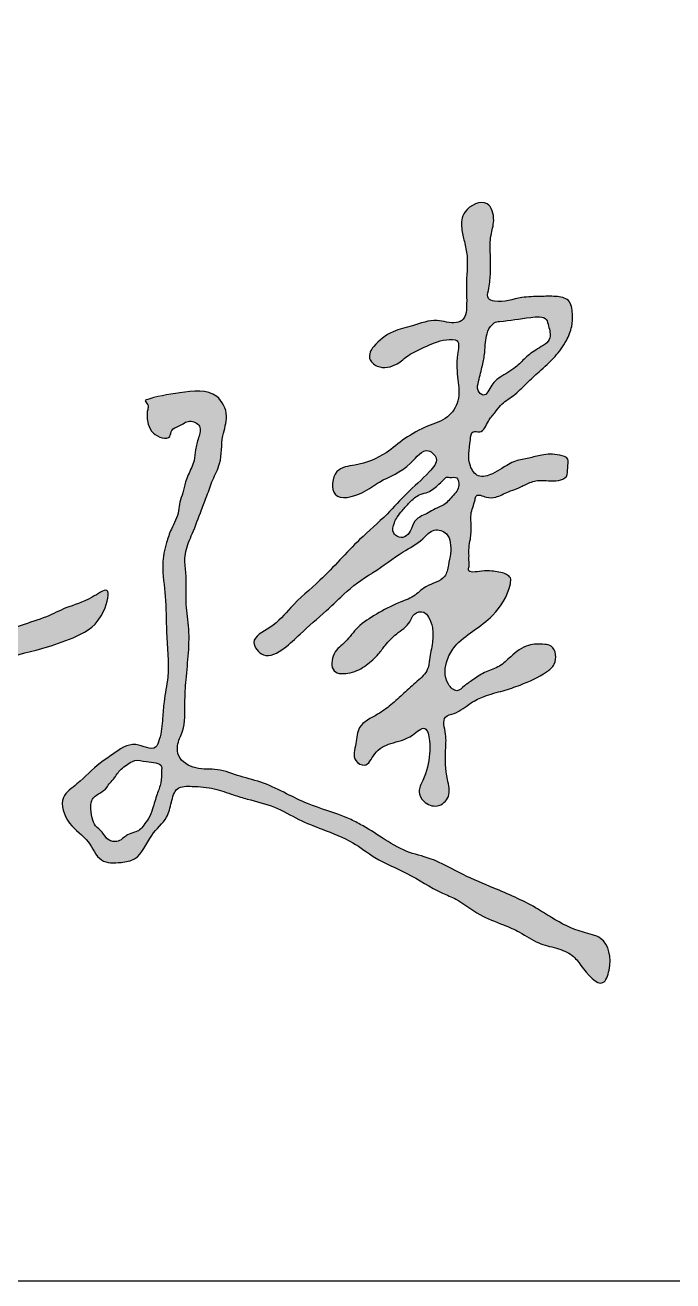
# Model space of a CAD drawing. Extents: x 30064 to 135164, y 17999 to 492668.
# Drawn here: x 132297 to 132717, y 335946 to 336759 of the extents above; entities that cross this region are included whole.
import ezdxf

# ---------------------------------------------------------------- set-up
doc = ezdxf.new("R2010")
doc.units = 0
doc.header["$LTSCALE"] = 1000
doc.header["$MEASUREMENT"] = 0
doc.layers.add('文字和字符', color=7, linetype='Continuous')

msp = doc.modelspace()

# ---------------------------------------------------------------- hatches: boundary and pattern name
at = {"layer": '文字和字符'}
h = msp.add_hatch(color=6, dxfattribs=at)
edge = h.paths.add_edge_path()
edge.add_spline(control_points=[(131919.3, 336607.75), (131919.54, 336607.71), (131944.42, 336608.86), (131957.18, 336622.5), (131975.88, 336629.2), (131993.74, 336631.65), (132012.58, 336621.98), (132017.09, 336602.21), (132014.59, 336584.04), (132012.68, 336566.59), (131997.08, 336549.84), (131982.84, 336530.23), (131963.38, 336509.96), (131941.6, 336491.01), (131924.35, 336466.78), (131902.54, 336452.52), (131890.54, 336437.04), (131881.57, 336429.39), (131877.83, 336422.12), (131883.26, 336413.54), (131897.64, 336420.91), (131913.01, 336418.96), (131930.36, 336403.04), (131917.97, 336381.74), (131913.02, 336363), (131908.11, 336348.06), (131902.07, 336335), (131902.07, 336322.16), (131899.17, 336312.69), (131904.16, 336304.42), (131911.52, 336303.83), (131914.91, 336299.02), (131918.65, 336293.79), (131925.62, 336296.52), (131932.6, 336297.66), (131940.71, 336302.08), (131949.92, 336307.23), (131961.03, 336310.72), (131970.52, 336317.93), (131981.22, 336324.38), (131994.2, 336332.13), (132008.34, 336340.54), (132021.39, 336349.02), (132033.67, 336357.49), (132048.35, 336366.38), (132059.43, 336377.37), (132075.06, 336383.44), (132072.05, 336394.16), (132071.23, 336402.83), (132071.03, 336412.98), (132072.85, 336422.65), (132073.37, 336433.06), (132076.04, 336443.65), (132081.1, 336459.34), (132094.83, 336473.56), (132106.64, 336491.62), (132119.16, 336503.25), (132127.99, 336512.42), (132137.31, 336520.33), (132135.91, 336534.18), (132139.1, 336552.04), (132144.46, 336570.98), (132147.4, 336603.54), (132150.63, 336637.61), (132147.95, 336673.81), (132146.82, 336698.07), (132140.34, 336714.65), (132135.31, 336725), (132130.16, 336739.97), (132122.99, 336728.1), (132106.86, 336722.37), (132104.3, 336746.04), (132115.94, 336757.93), (132132.78, 336759.11), (132147.17, 336748.36), (132155.99, 336732.34), (132163.01, 336711.89), (132163.95, 336691.61), (132163.8, 336672.42), (132163.9, 336653.5), (132163.51, 336629.48), (132165.1, 336602.2), (132159.52, 336575.21), (132161.09, 336557.84), (132155.36, 336537.74), (132175.61, 336547.95), (132186.94, 336559.03), (132207.7, 336571.79), (132228.84, 336579.5), (132247.66, 336588.7), (132265.9, 336595.98), (132285.96, 336586.64), (132291.08, 336566.32), (132286.75, 336548.87), (132279.26, 336531.28), (132261.54, 336517.61), (132241.46, 336496.8), (132215.32, 336475.11), (132187.95, 336454.07), (132166.17, 336433.04), (132149.26, 336421.27), (132127.34, 336411.58), (132132.29, 336384.13), (132125.45, 336364.39), (132125.54, 336352.21), (132123.33, 336343.21), (132134.76, 336341.41), (132145.04, 336341.76), (132162.37, 336339.2), (132182.99, 336340.57), (132203.86, 336339.58), (132220.62, 336345.09), (132235.79, 336347.88), (132251.76, 336355.14), (132272.41, 336360.49), (132291.4, 336369.92), (132310.08, 336374.96), (132325.21, 336383.06), (132337.16, 336385.45), (132353.68, 336397.59), (132347.52, 336372.36), (132332.41, 336363.52), (132308.52, 336354.93), (132285.49, 336350.27), (132263.87, 336340.32), (132243.71, 336333.88), (132221.3, 336329.41), (132197.57, 336327.62), (132171.06, 336325.16), (132147.34, 336324.45), (132131.56, 336327.03), (132121.56, 336328.24), (132118.33, 336315.66), (132114.69, 336279.92), (132106.09, 336230.84), (132102.38, 336182.17), (132099.69, 336157.04), (132111.31, 336144.52), (132121.46, 336142.92), (132134.7, 336143.9), (132149.52, 336163.36), (132171.48, 336180.81), (132187.09, 336209.19), (132204.69, 336226.48), (132213.76, 336247.91), (132226.72, 336265.25), (132231.67, 336281.72), (132250.23, 336301.53), (132249.1, 336277.3), (132240.04, 336262.48), (132228.95, 336239.82), (132211.94, 336219.05), (132197.23, 336192.78), (132173.43, 336169.83), (132151.51, 336141.82), (132130.09, 336129.24), (132114.75, 336115.82), (132103.25, 336124.86), (132097.46, 336134.42), (132087.19, 336144.28), (132085.63, 336163.9), (132090.25, 336185.56), (132089.57, 336211.67), (132092.78, 336237.86), (132096.41, 336263.34), (132099.59, 336289.96), (132103.39, 336312.4), (132108, 336330.56), (132105.39, 336342.7), (132094.83, 336349.21), (132087.07, 336357.64), (132083.72, 336368.93), (132068.42, 336368.8), (132056.93, 336354.39), (132035.22, 336338.44), (132011.96, 336323.05), (131983.95, 336309.92), (131960.9, 336296.25), (131941.16, 336279.5), (131919.97, 336281.55), (131909.89, 336270.45), (131899.61, 336263.96), (131889.95, 336267.73), (131884.12, 336261.79), (131885.05, 336252.45), (131883.26, 336240.34), (131888.75, 336227.2), (131889.52, 336211.46), (131876.31, 336196.46), (131873.5, 336176.29), (131867.58, 336159.79), (131856.73, 336143.57), (131876.26, 336137.5), (131877.78, 336156.24), (131887.51, 336170.08), (131898.1, 336177.51), (131912.68, 336195.34), (131907.48, 336173.29), (131900.05, 336165.59), (131893.94, 336156.55), (131889.11, 336148.15), (131883.14, 336141.37), (131878.27, 336134.77), (131873.3, 336124.03), (131860.93, 336126.71), (131846.94, 336115.43), (131846.95, 336140.1), (131848.9, 336152.8), (131851.62, 336167.52), (131857.67, 336178.64), (131862.68, 336190.54), (131871.87, 336200.97), (131874.42, 336214.28), (131874.25, 336227.3), (131872.78, 336238.91), (131867.2, 336250.79), (131863.38, 336267.49), (131867.32, 336288.89), (131876.66, 336308.74), (131884.49, 336330.29), (131894.71, 336349.89), (131899.35, 336368), (131903.6, 336380.62), (131908.05, 336388.59), (131907.86, 336398.87), (131893.52, 336404.05), (131880.21, 336397.5), (131866.91, 336390.16), (131854.13, 336389.24), (131843.32, 336390.68), (131830.16, 336399.91), (131862.61, 336415.89), (131875.02, 336442.35), (131913.34, 336480.93), (131943.59, 336513.19), (131968.91, 336545.71), (131985.9, 336562.08), (132000.26, 336579.18), (132004.13, 336600.33), (131993.19, 336615.63), (131973.2, 336621.71), (131959.54, 336598.22), (131935.4, 336597.23), (131915.1, 336586.2), (131902.61, 336610.04), (131919.19, 336607.77), (131919.3, 336607.75)], knot_values=[0, 0, 0, 0, 29.830329, 58.917813, 87.403057, 108.106156, 133.178165, 167.21185, 183.493575, 210.674955, 237.313626, 275.867732, 312.375317, 353.761043, 395.875537, 434.582879, 460.669761, 476.274997, 484.417806, 491.620343, 511.676156, 536.924503, 555.692553, 598.362356, 618.348177, 639.189191, 663.45492, 677.063063, 692.317653, 702.959274, 711.943659, 720.14469, 726.927846, 735.80548, 746.57076, 757.657127, 773.391329, 790.76732, 805.441898, 822.594095, 842.866694, 868.323001, 891.127033, 907.573393, 930.634575, 961.258613, 976.688727, 988.002723, 1001.170801, 1014.557807, 1029.617846, 1042.133039, 1057.768168, 1075.005198, 1109.99381, 1138.042246, 1164.89526, 1180.29965, 1191.874738, 1213.241442, 1232.349281, 1268.725268, 1294.322921, 1368.395782, 1410.724556, 1445.044845, 1469.944393, 1480.867815, 1499.328512, 1508.741629, 1526.286567, 1555.649157, 1570.573337, 1593.98259, 1617.984445, 1641.382666, 1669.439815, 1707.291974, 1725.035697, 1749.43332, 1786.029801, 1824.844218, 1863.911625, 1895.042411, 1908.396405, 1926.997455, 1954.733646, 1988.605585, 2022.407336, 2049.221687, 2076.673409, 2100.00089, 2131.565175, 2154.184674, 2175.023051, 2209.537897, 2244.846276, 2295.987218, 2350.394106, 2388.904508, 2420.906973, 2437.842954, 2481.538585, 2513.67034, 2525.068719, 2534.685067, 2544.923321, 2563.314623, 2581.768155, 2615.884833, 2650.046285, 2667.232328, 2688.872495, 2714.057646, 2739.784309, 2777.467879, 2801.534699, 2820.718126, 2846.219989, 2860.698517, 2879.243585, 2912.659008, 2940.608915, 2982.423161, 3010.685784, 3039.178412, 3070.401495, 3105.567192, 3138.040416, 3181.77967, 3202.070017, 3207.318711, 3220.228211, 3244.089956, 3371.102495, 3414.225609, 3453.462193, 3467.26996, 3480.300078, 3495.079726, 3519.973063, 3575.220664, 3613.131208, 3652.775903, 3675.917744, 3710.071084, 3737.577823, 3760.456026, 3779.026476, 3804.406012, 3842.427404, 3879.53793, 3916.903526, 3966.451123, 4017.131972, 4061.072175, 4074.638395, 4092.565028, 4109.947309, 4123.823044, 4149.665691, 4185.989873, 4217.238435, 4257.446297, 4295.790415, 4324.39685, 4369.00823, 4390.680082, 4401.809145, 4417.703641, 4439.204356, 4450.588858, 4460.404255, 4494.065203, 4522.530802, 4573.458554, 4609.521342, 4650.912748, 4685.917862, 4712.736046, 4730.120946, 4746.286022, 4759.95949, 4766.863435, 4776.672561, 4797.16942, 4817.291784, 4834.860476, 4859.323634, 4896.066848, 4914.918931, 4939.065769, 4952.349318, 4974.17708, 4996.946, 5022.500289, 5038.394722, 5059.260572, 5074.696393, 5090.132213, 5102.860644, 5115.363234, 5127.279907, 5137.839505, 5160.110254, 5171.91017, 5195.838718, 5221.384366, 5238.430758, 5255.298426, 5274.238989, 5291.838335, 5311.960699, 5328.55338, 5346.364767, 5359.960569, 5382.934513, 5416.477261, 5448.016954, 5474.30002, 5511.880375, 5539.40652, 5552.058861, 5566.94274, 5578.03298, 5588.729847, 5622.382906, 5636.081831, 5651.985781, 5673.57334, 5685.092373, 5703.046221, 5778.830378, 5827.289368, 5921.873186, 5965.463367, 5998.231583, 6019.778213, 6058.791881, 6074.951846, 6095.085564, 6133.666904, 6164.015928, 6195.290173, 6213.346315, 6227.672688, 6227.672688, 6227.672688, 6227.672688], degree=3, periodic=0)
edge = h.paths.add_edge_path(flags=16)
edge.add_spline(control_points=[(132127.93, 336492.73), (132127.83, 336492.67), (132119.05, 336485.34), (132116.63, 336477.2), (132110.36, 336469.35), (132105.65, 336461.76), (132100.34, 336452.87), (132096.55, 336442.54), (132091.2, 336432.46), (132088.64, 336423.4), (132087.39, 336416.3), (132087.5, 336409.93), (132087.95, 336404.55), (132089.48, 336399.66), (132095.82, 336397.54), (132101.76, 336403.89), (132110.58, 336408.1), (132117.59, 336415.25), (132125.65, 336419.32), (132128.93, 336426.53), (132127.41, 336434.88), (132128.26, 336445.51), (132127.39, 336457.87), (132134.21, 336467.46), (132138.17, 336476.8), (132136.76, 336484.98), (132138.84, 336493.07), (132132.97, 336494.48), (132127.98, 336492.76), (132127.93, 336492.73)], knot_values=[0, 0, 0, 0, 15.16178, 26.885115, 40.319645, 54.966413, 64.568744, 83.231373, 100.644648, 111.873825, 122.261764, 130.597594, 138.137919, 145.255344, 149.904189, 163.057972, 176.277051, 191.533217, 204.002706, 212.709306, 222.244258, 238.518955, 257.638434, 271.136509, 286.704711, 297.422187, 307.353728, 313.519692, 320.456367, 320.456367, 320.456367, 320.456367], degree=3, periodic=0)
edge = h.paths.add_edge_path(flags=16)
edge.add_spline(control_points=[(132150.03, 336511.59), (132150.26, 336511.77), (132171.69, 336528.5), (132186.23, 336539.56), (132203.86, 336551.43), (132222.7, 336563.14), (132243.45, 336564.53), (132260.89, 336571.36), (132270.14, 336564.4), (132277.89, 336556.99), (132268.19, 336540.59), (132247.87, 336526.82), (132228.17, 336501.29), (132204.48, 336484.62), (132186.82, 336470.27), (132172.55, 336458.39), (132159.98, 336449.03), (132149.91, 336441.97), (132145.96, 336433.59), (132134.39, 336430.67), (132137.15, 336446.76), (132137, 336458.77), (132149.56, 336468.49), (132148.01, 336481.88), (132148.1, 336493.11), (132148.6, 336501.31), (132147.62, 336507.01), (132149.98, 336511.56), (132150.03, 336511.59)], knot_values=[0, 0, 0, 0, 36.430419, 65.187197, 91.419752, 121.899033, 155.898168, 179.129599, 191.187594, 202.563458, 218.937757, 256.902618, 310.337733, 348.658026, 377.380118, 405.122206, 425.745844, 443.117225, 454.890005, 463.601594, 481.231921, 499.962837, 517.902498, 538.606138, 551.160941, 565.957672, 570.889886, 577.866804, 577.866804, 577.866804, 577.866804], degree=3, periodic=0)
edge = h.paths.add_edge_path(flags=16)
edge.add_spline(control_points=[(132089.88, 336376.5), (132089.86, 336376.61), (132095.74, 336386.23), (132102.18, 336388.72), (132107.42, 336392.19), (132115.24, 336392.63), (132112.62, 336383.06), (132113.73, 336375.51), (132112.69, 336367.58), (132111.09, 336361.15), (132110.8, 336355.82), (132106.71, 336353.48), (132101.87, 336354.92), (132099.04, 336360.03), (132095.89, 336364.55), (132092.94, 336369.42), (132089.26, 336371.55), (132089.88, 336376.48), (132089.88, 336376.5)], knot_values=[0, 0, 0, 0, 13.966431, 26.642221, 32.867363, 40.668687, 50.865474, 62.813241, 75.541774, 82.709236, 91.158043, 95.563358, 100.25464, 110.515602, 118.401257, 123.681007, 133.675528, 136.491121, 136.491121, 136.491121, 136.491121], degree=3, periodic=0)
edge = h.paths.add_edge_path(flags=16)
edge.add_spline(control_points=[(131884.45, 336289.56), (131884.45, 336289.65), (131889.98, 336299.16), (131898.45, 336296.85), (131904.85, 336295.33), (131909.56, 336292.73), (131910.25, 336287.19), (131907.99, 336282.78), (131906.43, 336277.13), (131900.99, 336274.71), (131894.08, 336273.85), (131884.6, 336272.02), (131882.56, 336280.76), (131881.54, 336285.28), (131884.44, 336289.52), (131884.45, 336289.56)], knot_values=[0, 0, 0, 0, 11.122688, 25.410392, 33.76565, 39.259742, 46.34399, 54.032835, 60.099225, 69.754386, 75.753906, 90.734986, 100.54138, 106.793197, 112.698594, 112.698594, 112.698594, 112.698594], degree=3, periodic=0)
h = msp.add_hatch(color=6, dxfattribs=at)
edge = h.paths.add_edge_path()
edge.add_spline(control_points=[(132523.14, 336551.02), (132523.26, 336551.14), (132535.78, 336562.71), (132548.86, 336563.74), (132563.02, 336569.98), (132574.04, 336565.14), (132582.32, 336568.36), (132583.9, 336578.17), (132582.46, 336591.41), (132584.71, 336606.45), (132582.04, 336618.73), (132579.54, 336628.03), (132580.39, 336640.4), (132597.94, 336648.02), (132602.11, 336632.71), (132598.32, 336622.37), (132598.79, 336610.45), (132599.01, 336598.24), (132598.03, 336589.52), (132596.18, 336581.64), (132606.61, 336578.7), (132616.88, 336583.36), (132630.57, 336583.28), (132640.31, 336583.77), (132650.84, 336582.15), (132652.1, 336572.19), (132651.9, 336563.45), (132647.86, 336553.76), (132640.65, 336543.79), (132631.13, 336535.47), (132622.03, 336527.03), (132614.28, 336519.09), (132605.93, 336514.22), (132601.55, 336507.68), (132596.69, 336502.81), (132594.2, 336494.26), (132586.26, 336497.05), (132585.53, 336485.38), (132583.15, 336476.79), (132590.5, 336465.18), (132599.76, 336468.02), (132606.89, 336472.52), (132614.4, 336477.32), (132623.58, 336478.48), (132633.03, 336481.23), (132641.22, 336481.62), (132650.24, 336478.84), (132648.42, 336472.39), (132649.16, 336466.14), (132640.17, 336462.94), (132631.79, 336465.3), (132622.6, 336462.48), (132616.52, 336458.83), (132609.41, 336456.87), (132603.13, 336453.11), (132596.36, 336452.71), (132589.6, 336456.27), (132588.41, 336448.93), (132585.81, 336443.93), (132586.28, 336436.58), (132586.34, 336431.29), (132585.82, 336425.8), (132584.65, 336420.83), (132585.01, 336415.9), (132584.79, 336411.84), (132585.2, 336408.9), (132583.26, 336403.81), (132593.32, 336405.97), (132600.36, 336405.53), (132607.16, 336404.81), (132612.44, 336401.37), (132610.59, 336390.18), (132602.76, 336377.8), (132587.9, 336366.86), (132576.3, 336358.83), (132569.46, 336346.76), (132568.14, 336335.03), (132576.77, 336326.25), (132582.51, 336331.95), (132588.46, 336335.85), (132595.82, 336340.84), (132605.12, 336343.33), (132612.74, 336351.29), (132622.17, 336358.38), (132631.87, 336358.51), (132641.17, 336356.98), (132642.21, 336345.5), (132631.91, 336337.72), (132620.51, 336332.44), (132606.72, 336327.85), (132595.7, 336325.24), (132584.97, 336319.96), (132578.13, 336313.73), (132566.7, 336311.36), (132570.64, 336299.6), (132569.26, 336287.01), (132569.74, 336273.48), (132573.88, 336259.72), (132564.55, 336251.61), (132555.56, 336255.33), (132551.27, 336263.05), (132557.11, 336273.06), (132559.35, 336284.52), (132559.81, 336294.99), (132557.2, 336307.21), (132546.12, 336296.4), (132535.13, 336294.87), (132523.54, 336289.38), (132519.06, 336277.41), (132508.63, 336283.65), (132512.24, 336293.85), (132512.51, 336306.5), (132525.06, 336311.89), (132534.51, 336318.94), (132542.85, 336326.59), (132550.91, 336333.89), (132558.53, 336340.5), (132559.37, 336350.05), (132561.43, 336358.74), (132561.8, 336368.34), (132559.54, 336375.07), (132555.57, 336380.1), (132548.71, 336378.47), (132546.23, 336370.46), (132537.9, 336365.39), (132531.1, 336358.51), (132525.72, 336350.8), (132518.3, 336344.07), (132509.13, 336339.09), (132494.89, 336338.5), (132496.19, 336353.45), (132505.73, 336359.62), (132512.74, 336370.55), (132525.41, 336377.82), (132537.23, 336384.8), (132549.3, 336388.32), (132557.02, 336397.22), (132569.62, 336399.07), (132571.99, 336412.02), (132574.09, 336421.17), (132570.81, 336430.93), (132561.35, 336433.8), (132553.85, 336424.25), (132539.48, 336417.25), (132528.46, 336407.89), (132514.03, 336399.57), (132504.16, 336391.02), (132490.24, 336377.66), (132477.36, 336366.85), (132465.91, 336355.52), (132452.6, 336347.41), (132441.36, 336361.67), (132459.12, 336369.48), (132470.16, 336383.97), (132491.77, 336401.61), (132510.46, 336423.67), (132530.79, 336440.65), (132544.92, 336456.94), (132556.34, 336466.27), (132566.2, 336477.71), (132556.19, 336487.23), (132545.04, 336470.35), (132529.21, 336465.83), (132515.92, 336455.2), (132494.54, 336449.41), (132496.68, 336472.67), (132514.7, 336474.12), (132529.91, 336480.11), (132543.47, 336492.18), (132557.05, 336499.49), (132571.33, 336503.67), (132579.34, 336515.92), (132577.55, 336530.77), (132576.4, 336542.1), (132579.53, 336556.05), (132566.45, 336555.52), (132557.26, 336550.97), (132545.94, 336546.16), (132537.84, 336538.26), (132527.43, 336536.33), (132517.93, 336542.39), (132523.08, 336550.95), (132523.14, 336551.02)], knot_values=[0, 0, 0, 0, 21.814226, 40.014518, 62.705103, 80.181203, 87.059593, 95.960741, 117.525979, 144.48919, 157.446323, 169.514731, 184.787555, 205.834293, 221.965238, 235.360358, 252.742704, 270.71375, 285.202589, 292.391017, 298.294038, 323.168932, 339.890762, 353.677583, 365.620364, 378.129251, 389.526685, 402.989381, 420.611403, 440.531037, 455.37129, 472.336878, 486.5792, 494.822314, 504.352288, 516.704907, 522.699181, 530.27695, 553.639261, 565.149337, 577.864888, 587.528817, 601.603428, 613.797645, 625.753182, 641.937729, 649.9788, 657.766267, 665.645468, 673.686615, 691.069983, 702.267642, 712.223711, 720.551303, 732.907569, 741.299569, 750.370401, 754.159277, 767.819998, 775.008381, 783.993926, 790.014194, 797.893351, 805.081778, 810.473088, 814.666318, 817.720913, 829.769177, 838.760629, 852.283854, 856.964277, 862.355586, 894.641394, 917.573479, 938.655869, 952.338385, 974.413595, 984.091028, 992.098792, 1002.565424, 1015.429981, 1028.359865, 1041.617731, 1060.692449, 1075.149999, 1081.330321, 1097.650211, 1107.252151, 1133.82575, 1149.932866, 1167.658992, 1180.945792, 1198.851742, 1207.212315, 1222.48382, 1236.906949, 1263.262694, 1278.557776, 1291.815576, 1304.435541, 1313.922398, 1324.654884, 1349.142625, 1361.020488, 1372.838601, 1385.371679, 1406.33795, 1423.525104, 1437.340436, 1446.079862, 1461.351368, 1476.168885, 1496.200813, 1510.803882, 1526.560496, 1542.662576, 1557.114579, 1565.766985, 1581.249459, 1594.824166, 1604.755407, 1610.756543, 1619.414177, 1627.419657, 1643.634371, 1658.03725, 1667.713087, 1682.728431, 1698.677316, 1713.209272, 1728.480822, 1743.495369, 1760.340716, 1781.062409, 1803.083586, 1817.90876, 1831.829559, 1851.204785, 1861.937228, 1882.369986, 1890.726834, 1902.273459, 1915.005119, 1936.427946, 1969.389218, 1974.338724, 2005.754245, 2023.168452, 2055.026844, 2074.268902, 2093.867831, 2107.78631, 2127.599717, 2153.412209, 2189.440129, 2240.453356, 2274.08225, 2299.89394, 2328.106323, 2341.387876, 2350.989816, 2370.530551, 2403.28468, 2421.19063, 2445.869309, 2466.302067, 2483.491087, 2513.600141, 2534.81948, 2557.988589, 2577.732832, 2594.915337, 2613.696208, 2636.660478, 2648.798069, 2658.352665, 2679.53953, 2695.582632, 2708.030864, 2726.091721, 2735.787779, 2747.159611, 2747.159611, 2747.159611, 2747.159611], degree=3, periodic=0)
edge = h.paths.add_edge_path(flags=16)
edge.add_spline(control_points=[(132569.85, 336466.09), (132569.8, 336466.04), (132563.9, 336460.32), (132559.8, 336456.77), (132551.91, 336455.25), (132546.6, 336450.39), (132542.07, 336445.17), (132538.42, 336440.9), (132536.07, 336436.21), (132534.78, 336430.7), (132538.85, 336427.5), (132543.72, 336426.92), (132547.52, 336431.99), (132548.92, 336437.86), (132553.84, 336441.38), (132558.65, 336443.11), (132563.09, 336446.24), (132569.74, 336448.36), (132573.67, 336453.74), (132577.92, 336457.98), (132578.61, 336462.11), (132577.26, 336467.01), (132573.67, 336466.28), (132569.87, 336466.11), (132569.85, 336466.09)], knot_values=[0, 0, 0, 0, 8.439041, 20.62857, 28.097042, 39.877603, 49.765051, 57.178901, 62.854461, 72.258155, 76.58164, 82.950578, 90.312624, 100.188639, 107.6845, 114.090351, 121.535477, 130.11106, 142.317774, 148.462757, 154.387511, 159.526625, 165.895648, 169.459976, 169.459976, 169.459976, 169.459976], degree=3, periodic=0)
edge = h.paths.add_edge_path(flags=16)
edge.add_spline(control_points=[(132599.91, 336565.08), (132599.85, 336565.03), (132595.82, 336559.02), (132595.65, 336553.52), (132595.19, 336546.38), (132593.41, 336538.03), (132591.68, 336530.09), (132589.53, 336522.91), (132595.69, 336517.08), (132599.15, 336526.79), (132606.02, 336532.06), (132614.66, 336536.38), (132621.5, 336544.11), (132628.99, 336549.59), (132639.21, 336554.92), (132636.62, 336563.07), (132635.03, 336570.95), (132620.15, 336569.61), (132609.89, 336566.98), (132602, 336567.25), (132599.92, 336565.09), (132599.91, 336565.08)], knot_values=[0, 0, 0, 0, 9.334311, 17.140719, 26.361451, 38.018579, 52.789195, 61.01517, 67.124154, 79.068588, 89.242621, 105.885881, 117.802758, 131.460083, 146.451071, 157.202444, 163.309657, 177.435607, 205.630785, 210.588468, 213.165382, 213.165382, 213.165382, 213.165382], degree=3, periodic=0)
h = msp.add_hatch(color=6, dxfattribs=at)
edge = h.paths.add_edge_path()
edge.add_spline(control_points=[(132375.38, 336516.26), (132375.62, 336516.34), (132400.62, 336522.24), (132420.32, 336524.08), (132430, 336506.15), (132423.78, 336491.71), (132425.29, 336477.02), (132418.55, 336464.93), (132415.41, 336454.69), (132410.62, 336443.15), (132407.12, 336432.89), (132402.19, 336422.4), (132400.08, 336413.1), (132402.35, 336400.39), (132400.8, 336386.26), (132404.84, 336363.92), (132401.91, 336341.78), (132400.46, 336319.19), (132401.29, 336304.23), (132395.4, 336293.8), (132396.46, 336283.12), (132408.12, 336276.43), (132422.47, 336278.11), (132436.71, 336272.21), (132452.23, 336268.86), (132466.28, 336261.6), (132483.97, 336252.78), (132500.86, 336248.56), (132516.81, 336240.46), (132529.05, 336232.59), (132543.5, 336223.43), (132562.6, 336219.44), (132580.29, 336208.78), (132603.51, 336199.28), (132623.16, 336191.01), (132641.26, 336179.15), (132654.9, 336172.01), (132674.62, 336168.53), (132678.19, 336151.89), (132670.87, 336133.2), (132658.72, 336148.32), (132651.87, 336157.79), (132641.28, 336161.79), (132629.08, 336164.21), (132618.68, 336171.66), (132605.76, 336177.27), (132590.95, 336182.49), (132579.33, 336192.39), (132562.31, 336198.93), (132546.02, 336210.17), (132525.11, 336218.2), (132508.87, 336231.35), (132491.38, 336237.69), (132474.08, 336244.49), (132459, 336253.66), (132444.06, 336256.99), (132431.14, 336260.94), (132419.43, 336265.35), (132407.68, 336266.2), (132394.62, 336266.44), (132391.96, 336255.42), (132389.24, 336244.25), (132377.41, 336234.63), (132372.17, 336219.06), (132358.34, 336216.49), (132344.69, 336216.31), (132338.81, 336232.47), (132324.87, 336240.27), (132318.32, 336259.11), (132333.81, 336269.13), (132342.82, 336279.62), (132355.79, 336287.79), (132366.79, 336296.86), (132381.2, 336287.89), (132385.54, 336299.64), (132386.26, 336309.08), (132387.21, 336322.83), (132391.32, 336341.13), (132388.31, 336364.12), (132388.89, 336388.47), (132385.42, 336407.79), (132388.07, 336422.55), (132392.26, 336433.9), (132396.97, 336442.11), (132397.18, 336450.53), (132399.87, 336456.45), (132401.11, 336464.23), (132404.5, 336470.89), (132407.26, 336477.72), (132407.52, 336484.64), (132409.46, 336491.51), (132412.2, 336499.96), (132403.24, 336504.23), (132398.09, 336499.33), (132391.71, 336497.88), (132391.48, 336489.33), (132379.86, 336493.46), (132376.41, 336501.28), (132376.23, 336508.3), (132377.29, 336512.88), (132375.35, 336516.25), (132375.38, 336516.26)], knot_values=[0, 0, 0, 0, 31.567408, 64.804615, 84.514899, 102.449572, 127.665217, 143.393176, 158.761139, 172.306084, 195.386314, 203.777391, 220.63047, 233.896682, 257.032253, 279.176201, 327.700844, 348.661996, 374.096735, 388.033075, 396.915328, 415.877792, 435.250381, 456.66983, 478.431065, 501.305126, 522.015154, 560.722472, 573.046245, 596.2976, 621.456877, 643.421109, 676.452722, 706.559804, 747.979879, 764.804525, 796.369237, 812.756663, 842.42195, 854.740888, 879.873646, 891.588111, 907.370515, 923.988969, 943.623296, 959.405623, 982.733778, 1008.381509, 1021.700495, 1058.208083, 1090.24983, 1114.093944, 1144.201026, 1166.925646, 1191.573171, 1217.002209, 1229.971469, 1248.063792, 1268.029249, 1281.440462, 1294.753802, 1308.690116, 1329.858381, 1355.865323, 1368.43417, 1386.209945, 1406.30905, 1430.06276, 1453.845898, 1470.989804, 1499.087867, 1512.54167, 1535.266273, 1553.042048, 1560.571233, 1580.172383, 1594.917168, 1617.197884, 1657.975453, 1689.943564, 1718.67234, 1738.776712, 1751.36341, 1769.195262, 1777.025624, 1785.794542, 1795.901638, 1809.568461, 1816.675984, 1826.397683, 1837.686133, 1847.881877, 1857.816128, 1868.115168, 1875.917125, 1881.585263, 1896.597226, 1905.82176, 1918.671785, 1923.218896, 1927.782629, 1927.782629, 1927.782629, 1927.782629], degree=3, periodic=0)
edge = h.paths.add_edge_path(flags=17)
edge.add_spline(control_points=[(132345.64, 336261.85), (132345.57, 336261.81), (132339.9, 336258.16), (132339.81, 336252.19), (132340.24, 336246.48), (132342.48, 336240.14), (132347.73, 336236.91), (132349.99, 336231.79), (132354.21, 336230.35), (132358.02, 336230.3), (132360.89, 336232.74), (132364.09, 336235.3), (132367.81, 336236.25), (132371.84, 336237.73), (132374.35, 336241.4), (132377.71, 336245.62), (132380.37, 336252.59), (132382.31, 336260.46), (132385.82, 336268.5), (132385.46, 336274.41), (132386.24, 336281.87), (132376.16, 336281.54), (132368.49, 336284.09), (132362.82, 336279.86), (132358.76, 336276.82), (132356.21, 336273.3), (132354.1, 336269.88), (132351.23, 336267.68), (132349.97, 336264.21), (132345.69, 336261.89), (132345.64, 336261.85)], knot_values=[0, 0, 0, 0, 9.663903, 14.696519, 25.589324, 33.287033, 41.448102, 50.312117, 54.669885, 59.317586, 65.471876, 69.610934, 76.339168, 81.250991, 86.994431, 94.228062, 103.814692, 117.550507, 128.275999, 139.362893, 142.658643, 157.109971, 167.517587, 177.222957, 183.783609, 188.977779, 195.04957, 200.641099, 203.083872, 211.139425, 211.139425, 211.139425, 211.139425], degree=3, periodic=0)

# ---------------------------------------------------------------- linework, layer by layer
msp.add_line((126164.17, 335945.94), (134164.17, 335945.94))
at = {"layer": '文字和字符', "color": 6}
for points, start_tangent, end_tangent in [([(131919.3, 336607.75), (131940.56, 336610.94), (131958.63, 336621.56), (131977.77, 336629), (131992.65, 336630.06), (132008.59, 336621.56), (132016.03, 336598.19), (132014.97, 336586.51), (132010.72, 336567.38), (131999.41, 336551.87), (131982.02, 336530.2), (131963.95, 336511.08), (131942.56, 336490.3), (131922.49, 336467.53), (131901.23, 336449.47), (131888.48, 336435.66), (131880.83, 336427.41), (131878.9, 336421.87), (131881.52, 336417.39), (131895.92, 336418.66), (131913.99, 336416.54), (131923.55, 336406.98), (131917.22, 336376.89), (131912.91, 336363.15), (131908.11, 336348.92), (131902.57, 336332.33), (131901.6, 336322.57), (131900.78, 336311.61), (131905.1, 336305.27), (131911.15, 336302.97), (131915.18, 336298.65), (131918.64, 336295.19), (131924.98, 336296.06), (131932.47, 336298.07), (131939.67, 336301.53), (131949.76, 336306.71), (131961.28, 336311.61), (131970.13, 336317.41), (131980.59, 336323.99), (131993.13, 336331.48), (132008.83, 336340.98), (132022.62, 336349.92), (132032.45, 336356.53), (132046.29, 336365.74), (132064.15, 336378.7), (132073.08, 336385.32), (132072.47, 336393.45), (132071.35, 336402.88), (132071.35, 336412.52), (132072.69, 336423.29), (132073.59, 336432.27), (132076.06, 336443.26), (132080.33, 336454.93), (132095.25, 336475.25), (132107.47, 336491.35), (132120.96, 336505.23), (132128.87, 336513.01), (132134.53, 336519.14), (132136.62, 336534.4), (132138.54, 336548.03), (132144.22, 336573.62), (132146.36, 336591.95), (132149.44, 336645.24), (132147.96, 336675.71), (132145.1, 336700.27), (132139.05, 336717.17), (132135.85, 336724.36), (132128.65, 336735.55), (132123.85, 336730.75), (132111.86, 336726.76), (132107.86, 336747.53), (132115.05, 336755.53), (132131.85, 336757.12), (132146.24, 336747.53), (132155.04, 336733.15), (132161.44, 336713.97), (132163.84, 336686.8), (132163.84, 336674.01), (132163.84, 336656.43), (132163.84, 336630.05), (132163.84, 336602.08), (132160.64, 336574.11), (132159.04, 336551.73), (132158.24, 336542.14), (132171.03, 336546.14), (132187.03, 336558.13), (132207.82, 336570.91), (132230.21, 336580.5), (132247.81, 336588.5), (132267, 336593.29), (132282.19, 336586.1), (132289.39, 336564.52), (132286.19, 336548.54), (132279.79, 336534.95), (132262.2, 336517.37), (132243.81, 336499.79), (132215.82, 336475.81), (132185.43, 336451.04), (132164.64, 336432.65), (132145.44, 336419.87), (132135.05, 336413.47), (132129.59, 336382.46), (132125.72, 336359.63), (132125.09, 336351.44), (132125.09, 336344.51), (132132.03, 336341.99), (132145.27, 336341.36), (132158.5, 336340.1), (132183.09, 336340.1), (132207.68, 336341.36), (132219.65, 336344.51), (132234.78, 336348.29), (132251.81, 336354.59), (132269.46, 336360.26), (132294.67, 336370.34), (132311.06, 336376.01), (132323.67, 336381.68), (132340.69, 336388.61), (132350.15, 336393.02), (132348.26, 336379.79), (132330.61, 336363.41), (132311.69, 336356.48), (132282.7, 336348.29), (132263.78, 336340.73), (132244.24, 336334.43), (132222.18, 336330.02), (132196.96, 336327.5), (132173.63, 336325.61), (132142.11, 336325.61), (132127.61, 336327.5), (132123.83, 336327.5), (132119.42, 336319.31), (132116.9, 336302.3), (132104.89, 336211.56), (132102.08, 336180.61), (132104.89, 336152.48), (132111.93, 336145.44), (132121.08, 336143.33), (132131.64, 336144.74), (132145.01, 336156.7), (132172.46, 336185.53), (132187.95, 336208.04), (132205.54, 336230.55), (132213.29, 336245.32), (132225.95, 336266.42), (132235.1, 336284.01), (132247.77, 336294.56), (132248.48, 336281.19), (132241.44, 336264.31), (132228.07, 336240.4), (132212.58, 336218.59), (132197.8, 336196.09), (132174.14, 336169.35), (132149.24, 336142.63), (132123.9, 336123.64), (132115.45, 336118.71), (132104.19, 336125.04), (132096.45, 336134.89), (132090.11, 336142.63), (132086.59, 336160.92), (132089.41, 336186.94), (132090.11, 336209.45), (132092.93, 336238.29), (132096.62, 336265.67), (132099.26, 336286.12), (132104.89, 336317.77), (132107.01, 336333.24), (132104.89, 336340.98), (132096.45, 336348.72), (132086.59, 336360.68), (132082.37, 336367.71), (132075.33, 336368.41), (132055.51, 336354.43), (132039.44, 336341.69), (132008.47, 336321.99), (131985.34, 336310.14), (131959.9, 336294.56), (131938.08, 336281.9), (131919.08, 336278.38), (131909.23, 336270.64), (131898.67, 336265.72), (131888.81, 336265.72), (131885.29, 336262.2), (131884.59, 336255.17), (131884.59, 336240.4), (131888.11, 336226.33), (131888.11, 336213.67), (131879.66, 336198.2), (131871.92, 336172.87), (131866.99, 336160.21), (131862.77, 336143.33), (131871.92, 336140.52), (131878.96, 336154.59), (131887.41, 336168.65), (131900.78, 336181.31), (131909.23, 336189.05), (131906.41, 336174.28), (131900.08, 336165.14), (131893.74, 336155.99), (131888.81, 336148.26), (131883.18, 336141.22), (131878.26, 336134.19), (131874.03, 336127.86), (131858.55, 336123.64), (131850.81, 336120.12), (131847.29, 336137), (131849.4, 336155.29), (131852.21, 336167.25), (131857.27, 336178.3), (131863.48, 336190.46), (131870.51, 336201.01), (131874.03, 336215.08), (131874.03, 336227.03), (131871.92, 336239.7), (131868.4, 336248.84), (131864.88, 336265.02), (131868.4, 336288.93), (131876.85, 336310.03), (131883.89, 336327.62), (131894.71, 336352.45), (131900.57, 336371.4), (131903.65, 336379.98), (131907.46, 336390), (131906.43, 336397.93), (131899.53, 336401.37), (131876.09, 336395.17), (131867.12, 336391.04), (131855.74, 336389.66), (131840.57, 336393.1), (131834.37, 336398.62), (131844.02, 336407.23), (131881.47, 336446.99), (131905.05, 336472.74), (131950.95, 336523.13), (131971.14, 336547.2), (131987.46, 336564.27), (131996.78, 336576.69), (131999.88, 336604.63), (131992.89, 336613.95), (131978.91, 336617.83), (131956.39, 336601.53), (131935.42, 336595.32), (131912.89, 336594.54), (131909.01, 336606.96), (131919.3, 336607.75)], (0.984905, -0.173097), (0.984905, -0.173097)), ([(132523.14, 336551.02), (132535.67, 336560.51), (132548.2, 336564.4), (132564.18, 336567.85), (132576.71, 336566.56), (132581.19, 336568.66), (132583.19, 336574.76), (132583.19, 336590.3), (132583.62, 336609.73), (132581.92, 336618.91), (132580.16, 336627.43), (132582.32, 336638.22), (132596.58, 336643.4), (132600.9, 336632.61), (132599.17, 336623.11), (132598.74, 336610.59), (132598.74, 336597.64), (132597.44, 336587.28), (132597.44, 336582.1), (132601.33, 336580.37), (132619.11, 336582.68), (132631.14, 336583.39), (132641.07, 336583.39), (132649.28, 336580.8), (132651.87, 336572.17), (132651.44, 336563.97), (132647.98, 336554.9), (132640.64, 336544.54), (132630.27, 336534.61), (132622.46, 336527.31), (132613.42, 336519.07), (132605.34, 336512.75), (132601.63, 336508.11), (132597.44, 336502.67), (132591.83, 336495.76), (132587.51, 336495.76), (132585.78, 336490.58), (132585.78, 336473.74), (132590.96, 336467.27), (132600.03, 336468.56), (132606.08, 336472.02), (132615.03, 336476.79), (132623.6, 336478.72), (132632, 336480.65), (132643.66, 336480.65), (132648.85, 336478.06), (132648.85, 336472.45), (132647.98, 336466.84), (132642.8, 336464.24), (132630.27, 336464.24), (132622.5, 336462.09), (132616.04, 336458.95), (132610.4, 336456.91), (132602.19, 336453.45), (132596.15, 336453.45), (132589.67, 336454.32), (132588.8, 336451.73), (132586.21, 336442.23), (132586.21, 336437.05), (132586.21, 336430.57), (132585.78, 336426.26), (132584.91, 336420.64), (132584.91, 336415.46), (132584.91, 336411.58), (132584.91, 336408.56), (132584.48, 336406.4), (132593.12, 336405.53), (132599.6, 336405.53), (132609.11, 336403.38), (132611.7, 336401.22), (132611.7, 336397.33), (132600.31, 336377.04), (132587.47, 336366.65), (132575.84, 336356.86), (132570.95, 336348.3), (132571.56, 336332.41), (132577.07, 336328.13), (132581.96, 336331.18), (132588.07, 336335.61), (132596.03, 336340.36), (132604.6, 336344.02), (132611.94, 336350.14), (132623.56, 336357.47), (132633.96, 336358.09), (132638.25, 336356.86), (132640.08, 336345.25), (132635.19, 336340.36), (132618.06, 336331.8), (132607.04, 336328.13), (132594.81, 336324.46), (132586.24, 336320.18), (132575.23, 336313.45), (132569.72, 336311.01), (132569.72, 336300), (132569.72, 336289.61), (132570.95, 336270.65), (132571.56, 336259.65), (132564.22, 336253.53), (132555.65, 336256.59), (132552.59, 336262.71), (132555.04, 336270.04), (132559.32, 336287.16), (132559.32, 336295.72), (132556.26, 336303.67), (132548.31, 336299.39), (132534.24, 336293.89), (132523.84, 336287.16), (132517.11, 336279.83), (132511.6, 336282.88), (132511.6, 336293.89), (132514.05, 336304.28), (132525.67, 336312.84), (132534.24, 336318.96), (132542.74, 336326.48), (132551.37, 336334.24), (132558.1, 336342.19), (132559.32, 336348.3), (132561.16, 336359.31), (132561.16, 336369.09), (132558.71, 336375.82), (132555.65, 336378.87), (132549.53, 336377.65), (132546.48, 336372.76), (132537.91, 336364.81), (132530.57, 336357.47), (132526.29, 336351.97), (132518.33, 336344.64), (132507.93, 336339.74), (132497.53, 336340.97), (132497.53, 336351.97), (132504.87, 336359.92), (132512.83, 336369.09), (132525.06, 336377.65), (132539.13, 336384.99), (132548.92, 336389.27), (132556.88, 336395.38), (132569.11, 336402.11), (132571.56, 336409.44), (132572.78, 336424.12), (132570.34, 336429.62), (132562.38, 336432.07), (132555.04, 336426.56), (132542.19, 336418), (132522.61, 336404.55), (132519.56, 336402.72), (132501.81, 336388.66), (132492.64, 336380.1), (132475.51, 336364.81), (132465.1, 336355.64), (132451.64, 336351.36), (132445.53, 336359.31), (132455.93, 336369.09), (132469.39, 336381.93), (132488.35, 336399.66), (132514.05, 336425.95), (132531.79, 336442.46), (132544.64, 336455.91), (132559.32, 336469.97), (132563.61, 336478.53), (132558.71, 336483.43), (132547.09, 336475.48), (132526.9, 336463.25), (132515.88, 336456.52), (132498.14, 336455.3), (132499.37, 336469.97), (132510.99, 336474.25), (132531.18, 336482.2), (132543.42, 336491.37), (132558.1, 336499.32), (132570.95, 336505.44), (132577.68, 336515.83), (132577.75, 336529.36), (132577.54, 336545.91), (132577.16, 336554.65), (132570.32, 336555.41), (132555.87, 336550.47), (132545.61, 336545.15), (132538.38, 336539.83), (132525.46, 336538.31), (132520.51, 336543.25), (132523.14, 336551.02)], (0.662995, 0.748624), (0.662995, 0.748624)), ([(132599.91, 336565.08), (132596.62, 336559.21), (132595.62, 336553.67), (132595.09, 336547.05), (132593.57, 336538.79), (132591.13, 336528.42), (132590.83, 336522.5), (132594.09, 336519.54), (132599.72, 336526.06), (132605.05, 336531.09), (132615.12, 336537.6), (132621.34, 336543.52), (132629.23, 336549.41), (132637.34, 336556.55), (132636.45, 336564.24), (132634.97, 336568.39), (132624.9, 336569.87), (132604.75, 336567.2), (132601.3, 336566.31), (132599.91, 336565.08)], (-0.774883, -0.632104), (-0.774883, -0.632104)), ([(132375.38, 336516.26), (132397.62, 336521.02), (132421.46, 336518.64), (132427.81, 336505.94), (132425.43, 336493.24), (132423.27, 336475.19), (132418.9, 336464.74), (132415.1, 336454.33), (132411.57, 336445.24), (132405.57, 336429.72), (132403.19, 336424.17), (132400.8, 336412.26), (132401.6, 336402.73), (132401.6, 336386.06), (132403.19, 336370.18), (132401.6, 336335.24), (132400.8, 336320.16), (132399.21, 336301.9), (132396.04, 336292.37), (132396.83, 336286.02), (132407.95, 336278.08), (132421.87, 336276.93), (132436.71, 336272.7), (132451.76, 336268.27), (132466.74, 336261.41), (132480.25, 336255.06), (132506.46, 336245.53), (132514.41, 336241.56), (132528.71, 336232.83), (132544.6, 336224.09), (132559.69, 336219.33), (132581.14, 336209.01), (132601, 336200.28), (132628.02, 336187.57), (132638.34, 336181.22), (132659, 336171.69), (132670.12, 336167.72), (132675.68, 336147.08), (132671.71, 336139.14), (132657.41, 336150.26), (132651.85, 336156.61), (132641.52, 336161.37), (132630.05, 336164.81), (132617.69, 336171.69), (132607.36, 336176.46), (132591.95, 336183.17), (132576.38, 336193.13), (132567.64, 336197.1), (132544.6, 336209.8), (132523.94, 336220.12), (132509.64, 336229.65), (132489.78, 336238.38), (132474.69, 336244.74), (132458.8, 336252.68), (132441.24, 336257.94), (132432.31, 336260.67), (132419.87, 336264.58), (132405.57, 336266.17), (132396.04, 336264.58), (132392.06, 336255.85), (132388.89, 336246.32), (132379.35, 336234.41), (132368.23, 336219.33), (132359.49, 336216.95), (132346.78, 336218.54), (132338.14, 336230.16), (132326.12, 336242.35), (132322.15, 336259.03), (132330.89, 336267.76), (132345.98, 336281.26), (132353.93, 336286.81), (132369.02, 336293.17), (132381.74, 336291.58), (132384.21, 336296.41), (132386.34, 336310.37), (132387.3, 336320.95), (132389.68, 336336.83), (132388.89, 336366.21), (132388.09, 336389.23), (132386.5, 336409.87), (132388.89, 336424.17), (132392.04, 336432.67), (132396.75, 336444.62), (132397.52, 336450.21), (132399.48, 336456.22), (132401.28, 336463.28), (132405.05, 336472.38), (132406.78, 336477.2), (132407.75, 336484.14), (132409.68, 336492.04), (132410.25, 336499.37), (132403.89, 336502.64), (132397.14, 336499.56), (132392.32, 336496.67), (132390.97, 336492.81), (132380.36, 336494.93), (132377.08, 336500.72), (132376.69, 336509.97), (132376.69, 336513.25), (132375.38, 336516.26)], (0.945021, 0.327011), (0.945021, 0.327011)), ([(132569.85, 336466.09), (132565.46, 336461.88), (132558.32, 336456.76), (132553.19, 336455.12), (132546.42, 336450), (132541.66, 336444.69), (132538.37, 336440.48), (132536.54, 336436.83), (132536.17, 336430.06), (132538.55, 336428.05), (132543.13, 336427.68), (132546.79, 336431.52), (132549.9, 336437.92), (132554.14, 336441.27), (132558.34, 336443.2), (132562.99, 336445.86), (132568.57, 336448.53), (132574.79, 336454.75), (132577.53, 336458.23), (132578.27, 336462.43), (132576.98, 336465.91), (132572.41, 336466.27), (132569.85, 336466.09)], (-0.672398, -0.74019), (-0.672398, -0.74019)), ([(132345.64, 336261.85), (132340.54, 336257.1), (132339.86, 336253.54), (132340.71, 336245.74), (132342.92, 336240.65), (132347.16, 336236.57), (132351.24, 336231.65), (132354.17, 336230.53), (132357.52, 336230.64), (132361.26, 336233.02), (132363.68, 336234.77), (132368.22, 336236.46), (132371.44, 336237.93), (132374.17, 336241.05), (132377.17, 336245.31), (132379.89, 336251.66), (132382.81, 336261.12), (132385.19, 336268.47), (132385.7, 336276.44), (132385.7, 336278.82), (132375.85, 336282.21), (132368.38, 336282.89), (132362.29, 336279.46), (132358.67, 336276.42), (132356.38, 336273.46), (132353.79, 336269.93), (132351.07, 336266.95), (132350.22, 336265.42), (132345.64, 336261.85)], (-0.840414, -0.541945), (-0.840414, -0.541945))]:
    msp.add_spline(points, degree=3, dxfattribs=dict(at, start_tangent=start_tangent, end_tangent=end_tangent))

doc.saveas('drawing.dxf')
